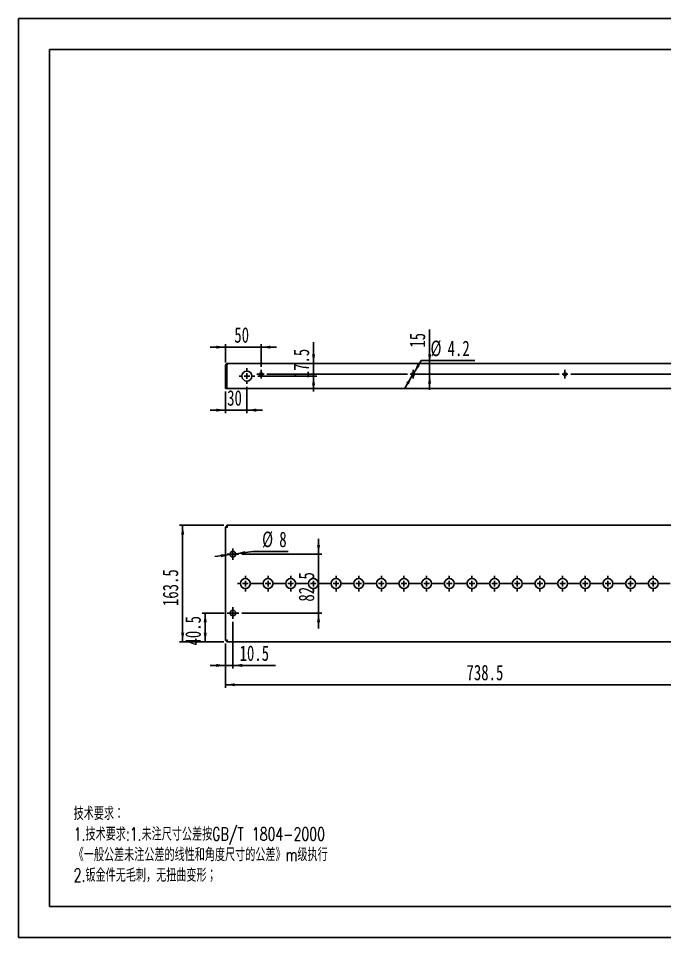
# Model space of a CAD drawing. Extents: x 0 to 1822, y 0 to 1288.
# Drawn here: x 0 to 905, y 0 to 1288 of the extents above; entities that cross this region are included whole.
import ezdxf

# ---------------------------------------------------------------- set-up
doc = ezdxf.new("R2010")
doc.units = 0
doc.header["$LTSCALE"] = 4.337702
doc.layers.get('0').update_dxf_attribs({"linetype": 'CONTINUOUS'})
doc.layers.add('粗实线', color=7, linetype='CONTINUOUS')
doc.layers.add('细实线', color=7, linetype='CONTINUOUS')
doc.styles.add('SLDTEXTSTYLE0', font='TXT', dxfattribs={"width": 0.7, "bigfont": 'bigfont'})
doc.styles.add('SLDTEXTSTYLE6', font='TXT', dxfattribs={"width": 0.7})
doc.dimstyles.new('SLDDIMSTYLE0', dxfattribs={"dimtxt": 21.688511, "dimasz": 13.013106, "dimexe": 0, "dimexo": 0.0625, "dimgap": 5.422128, "dimtad": 2, "dimdec": 1, "dimrnd": 1e-09, "dimzin": 12, "dimtxsty": 'SLDTEXTSTYLE6', "dimsah": 1, "dimcen": 0.09, "dimazin": 3, "dimtfac": 1, "dimtdec": 1, "dimtofl": 0, "dimtmove": 0, "dimatfit": 3, "dimtolj": 1, "dimtzin": 12})
doc.dimstyles.new('SLDDIMSTYLE1', dxfattribs={"dimtxt": 21.688511, "dimasz": 13.013106, "dimexe": 0, "dimexo": 0.0625, "dimgap": 5.422128, "dimtad": 2, "dimdec": 1, "dimrnd": 1e-09, "dimzin": 12, "dimtxsty": 'SLDTEXTSTYLE6', "dimsah": 1, "dimcen": 0.09, "dimazin": 3, "dimtfac": 1, "dimtdec": 1, "dimtmove": 0, "dimatfit": 3, "dimtolj": 1, "dimtzin": 12})
doc.dimstyles.new('SLDDIMSTYLE2', dxfattribs={"dimtxt": 21.688511, "dimasz": 13.013106, "dimexe": 0, "dimexo": 0.0625, "dimgap": 5.422128, "dimtad": 0, "dimtih": 1, "dimtoh": 1, "dimdec": 1, "dimrnd": 1e-09, "dimzin": 12, "dimtxsty": 'SLDTEXTSTYLE6', "dimsah": 1, "dimcen": 0, "dimazin": 3, "dimtfac": 1, "dimtdec": 1, "dimtmove": 0, "dimatfit": 3, "dimtolj": 1, "dimtzin": 12})

# ---------------------------------------------------------------- blocks, each defined once
blk = doc.blocks.new('SW_NOTE_0')
at = {"layer": '细实线', "color": 0, "attachment_point": 1, "style": 'SLDTEXTSTYLE0'}
for s, insert, char_height in [('技术要求：', (0, 23.7), 18.36), ('1.技术要求:1.未注尺寸公差按GB/T 1804-2000', (0, -5.2), 18.363), ('《一般公差未注公差的线性和角度尺寸的公差》m级执行', (0, -34), 18.363), ('2.钣金件无毛刺，无扭曲变形；', (0, -62.8), 18.363)]:
    blk.add_mtext(s, dxfattribs=dict(at, insert=insert, char_height=char_height))
blk = doc.blocks.new('_D')
at = {"layer": '细实线'}
for p, q in [((290.1, 412), (290.1, 350.1)), ((1028.6, 412), (1028.6, 350.1)), ((1028.6, 354.4), (290.1, 354.4))]:
    blk.add_line(p, q, dxfattribs=at)
for points in [[(290.1, 354.4), (303.2, 352.2), (303.2, 356.6)], [(1028.6, 354.4), (1015.6, 356.6), (1015.6, 352.2)]]:
    blk.add_solid(points, dxfattribs=at)
at = {"layer": '细实线', "insert": (627.8, 382.4), "char_height": 21.69, "attachment_point": 1, "style": 'SLDTEXTSTYLE6'}
blk.add_mtext('738.5', dxfattribs=at)
blk = doc.blocks.new('_D_1')
at = {"layer": '细实线'}
for p, q in [((287.8, 577.9), (225.8, 577.9)), ((230.1, 414.4), (230.1, 577.9)), ((287.8, 414.4), (225.8, 414.4))]:
    blk.add_line(p, q, dxfattribs=at)
for points in [[(230.1, 577.9), (228, 564.9), (232.3, 564.9)], [(230.1, 414.4), (232.3, 427.4), (228, 427.4)]]:
    blk.add_solid(points, dxfattribs=at)
at = {"layer": '细实线', "insert": (202.2, 464.6), "char_height": 21.69, "attachment_point": 1, "rotation": 90, "style": 'SLDTEXTSTYLE6'}
blk.add_mtext('163.5', dxfattribs=at)
blk = doc.blocks.new('_D_5')
at = {"layer": '细实线'}
for p, q in [((420.5, 537.4), (420.5, 559.1)), ((313, 537.4), (424.9, 537.4)), ((420.5, 454.9), (420.5, 537.4)), ((313, 454.9), (424.9, 454.9)), ((420.5, 454.9), (420.5, 433.2))]:
    blk.add_line(p, q, dxfattribs=at)
for points in [[(420.5, 537.4), (422.7, 550.4), (418.4, 550.4)], [(420.5, 454.9), (418.4, 441.9), (422.7, 441.9)]]:
    blk.add_solid(points, dxfattribs=at)
at = {"layer": '细实线', "insert": (392.6, 470.9), "char_height": 21.69, "attachment_point": 1, "rotation": 90, "style": 'SLDTEXTSTYLE6'}
blk.add_mtext('82.5', dxfattribs=at)
blk = doc.blocks.new('_D_6')
at = {"layer": '细实线'}
for p, q in [((288.3, 454.9), (257.4, 454.9)), ((261.8, 414.4), (261.8, 454.9)), ((287.8, 414.4), (257.4, 414.4))]:
    blk.add_line(p, q, dxfattribs=at)
for points in [[(261.8, 454.9), (259.6, 441.9), (263.9, 441.9)], [(261.8, 414.4), (263.9, 427.4), (259.6, 427.4)]]:
    blk.add_solid(points, dxfattribs=at)
at = {"layer": '细实线', "insert": (233.8, 409.4), "char_height": 21.69, "attachment_point": 1, "rotation": 90, "style": 'SLDTEXTSTYLE6'}
blk.add_mtext('40.5', dxfattribs=at)
blk = doc.blocks.new('_D_7')
at = {"layer": '细实线'}
for p, q in [((300.6, 442.6), (300.6, 377.2)), ((290.1, 412), (290.1, 377.2)), ((290.1, 381.5), (268.5, 381.5)), ((290.1, 381.5), (300.6, 381.5)), ((300.6, 381.5), (360.4, 381.5))]:
    blk.add_line(p, q, dxfattribs=at)
for points in [[(290.1, 381.5), (277.1, 383.7), (277.1, 379.3)], [(300.6, 381.5), (313.7, 379.3), (313.7, 383.7)]]:
    blk.add_solid(points, dxfattribs=at)
at = {"layer": '细实线', "insert": (309.9, 409.5), "char_height": 21.69, "attachment_point": 1, "style": 'SLDTEXTSTYLE6'}
blk.add_mtext('10.5', dxfattribs=at)
blk = doc.blocks.new('_D_8')
at = {"layer": '细实线'}
for p, q in [((304.6, 537.9), (328.5, 541.1)), ((328.5, 541.1), (378.1, 541.1)), ((296.7, 536.9), (275.2, 534.1)), ((296.7, 536.9), (304.6, 537.9))]:
    blk.add_line(p, q, dxfattribs=at)
for points in [[(304.6, 537.9), (317.8, 537.5), (317.2, 541.8)], [(296.7, 536.9), (283.5, 537.3), (284.1, 533)]]:
    blk.add_solid(points, dxfattribs=at)
at = {"layer": '细实线', "attachment_point": 1, "style": 'SLDTEXTSTYLE6'}
for s, insert, char_height in [('%%c', (341.5, 569), 21.69), ('8', (365.5, 569), 21.7)]:
    blk.add_mtext(s, dxfattribs=dict(at, insert=insert, char_height=char_height))
blk = doc.blocks.new('SW_CENTERMARKSYMBOL_0')
at = {"layer": '细实线', "color": 0}
for p, q in [((-643, 0), (-646, 0)), ((-635, 0), (-639, 0)), ((-635, 8), (-635, 11)), ((-635, 0), (-635, 4)), ((-635, 0), (-635, -4)), ((-635, 0), (-631, 0)), ((-627, 0), (-611.25, 0)), ((-603.25, 0), (-607.25, 0)), ((-603.25, 8), (-603.25, 11)), ((-603.25, 0), (-603.25, 4)), ((-603.25, 0), (-603.25, -4)), ((-603.25, 0), (-599.25, 0)), ((-595.25, 0), (-579.5, 0)), ((-571.5, 0), (-575.5, 0)), ((-571.5, 8), (-571.5, 11)), ((-571.5, 0), (-571.5, 4)), ((-571.5, 0), (-571.5, -4)), ((-571.5, 0), (-567.5, 0)), ((-563.5, 0), (-547.75, 0)), ((-539.75, 0), (-543.75, 0)), ((-539.75, 8), (-539.75, 11)), ((-539.75, 0), (-539.75, 4)), ((-539.75, 0), (-539.75, -4)), ((-539.75, 0), (-535.75, 0)), ((-531.75, 0), (-516, 0)), ((-508, 0), (-512, 0)), ((-508, 8), (-508, 11)), ((-508, 0), (-508, 4)), ((-508, 0), (-508, -4)), ((-508, 0), (-504, 0)), ((-500, 0), (-484.25, 0)), ((-476.25, 0), (-480.25, 0)), ((-476.25, 8), (-476.25, 11)), ((-476.25, 0), (-476.25, 4)), ((-476.25, 0), (-476.25, -4)), ((-476.25, 0), (-472.25, 0)), ((-468.25, 0), (-452.5, 0)), ((-444.5, 0), (-448.5, 0)), ((-444.5, 8), (-444.5, 11)), ((-444.5, 0), (-444.5, 4)), ((-444.5, 0), (-444.5, -4)), ((-444.5, 0), (-440.5, 0)), ((-436.5, 0), (-420.75, 0)), ((-412.75, 0), (-416.75, 0)), ((-412.75, 8), (-412.75, 11)), ((-412.75, 0), (-412.75, 4)), ((-412.75, 0), (-412.75, -4)), ((-412.75, 0), (-408.75, 0)), ((-404.75, 0), (-389, 0)), ((-381, 0), (-385, 0)), ((-381, 8), (-381, 11)), ((-381, 0), (-381, 4)), ((-381, 0), (-381, -4)), ((-381, 0), (-377, 0)), ((-373, 0), (-357.25, 0)), ((-349.25, 0), (-353.25, 0)), ((-349.25, 8), (-349.25, 11)), ((-349.25, 0), (-349.25, 4)), ((-349.25, 0), (-349.25, -4)), ((-349.25, 0), (-345.25, 0)), ((-341.25, 0), (-325.5, 0)), ((-317.5, 0), (-321.5, 0)), ((-317.5, 8), (-317.5, 11)), ((-317.5, 0), (-317.5, 4)), ((-317.5, 0), (-317.5, -4)), ((-317.5, 0), (-313.5, 0)), ((-309.5, 0), (-293.75, 0)), ((-285.75, 0), (-289.75, 0)), ((-285.75, 8), (-285.75, 11)), ((-285.75, 0), (-285.75, 4)), ((-285.75, 0), (-285.75, -4)), ((-285.75, 0), (-281.75, 0)), ((-277.75, 0), (-262, 0)), ((-254, 0), (-258, 0)), ((-254, 8), (-254, 11)), ((-254, 0), (-254, 4)), ((-254, 0), (-254, -4)), ((-254, 0), (-250, 0)), ((-246, 0), (-230.25, 0)), ((-222.25, 0), (-226.25, 0)), ((-222.25, 8), (-222.25, 11)), ((-222.25, 0), (-222.25, 4)), ((-222.25, 0), (-222.25, -4)), ((-222.25, 0), (-218.25, 0)), ((-214.25, 0), (-198.5, 0)), ((-190.5, 0), (-194.5, 0)), ((-190.5, 8), (-190.5, 11)), ((-190.5, 0), (-190.5, 4)), ((-190.5, 0), (-190.5, -4)), ((-190.5, 0), (-186.5, 0)), ((-182.5, 0), (-166.75, 0)), ((-158.75, 0), (-162.75, 0)), ((-158.75, 8), (-158.75, 11)), ((-158.75, 0), (-158.75, 4)), ((-158.75, 0), (-158.75, -4)), ((-158.75, 0), (-154.75, 0)), ((-150.75, 0), (-135, 0)), ((-127, 0), (-131, 0)), ((-127, 8), (-127, 11)), ((-127, 0), (-127, 4)), ((-127, 0), (-127, -4)), ((-127, 0), (-123, 0)), ((-119, 0), (-103.25, 0)), ((-95.25, 0), (-99.25, 0)), ((-95.25, 8), (-95.25, 11)), ((-95.25, 0), (-95.25, 4)), ((-95.25, 0), (-95.25, -4)), ((-95.25, 0), (-91.25, 0)), ((-87.25, 0), (-71.5, 0)), ((-63.5, 0), (-67.5, 0)), ((-63.5, 8), (-63.5, 11)), ((-63.5, 0), (-63.5, 4)), ((-63.5, 0), (-63.5, -4)), ((-63.5, 0), (-59.5, 0)), ((-55.5, 0), (-39.75, 0)), ((-31.75, 0), (-35.75, 0)), ((-31.75, 8), (-31.75, 11)), ((-31.75, 0), (-31.75, 4)), ((-31.75, 0), (-31.75, -4)), ((-31.75, 0), (-27.75, 0)), ((-23.75, 0), (-8, 0)), ((0, 0), (-4, 0)), ((0, 8), (0, 11)), ((0, 0), (0, 4)), ((0, 0), (0, -4)), ((0, 0), (4, 0)), ((8, 0), (23.75, 0)), ((31.75, 0), (27.75, 0)), ((31.75, 8), (31.75, 11)), ((31.75, 0), (31.75, 4)), ((31.75, 0), (31.75, -4)), ((31.75, 0), (35.75, 0)), ((39.75, 0), (42.75, 0)), ((-635, -8), (-635, -11)), ((-603.25, -8), (-603.25, -11)), ((-571.5, -8), (-571.5, -11)), ((-539.75, -8), (-539.75, -11)), ((-508, -8), (-508, -11)), ((-476.25, -8), (-476.25, -11)), ((-444.5, -8), (-444.5, -11)), ((-412.75, -8), (-412.75, -11)), ((-381, -8), (-381, -11)), ((-349.25, -8), (-349.25, -11)), ((-317.5, -8), (-317.5, -11)), ((-285.75, -8), (-285.75, -11)), ((-254, -8), (-254, -11)), ((-222.25, -8), (-222.25, -11)), ((-190.5, -8), (-190.5, -11)), ((-158.75, -8), (-158.75, -11)), ((-127, -8), (-127, -11)), ((-95.25, -8), (-95.25, -11)), ((-63.5, -8), (-63.5, -11)), ((-31.75, -8), (-31.75, -11)), ((0, -8), (0, -11)), ((31.75, -8), (31.75, -11))]:
    blk.add_line(p, q, dxfattribs=at)
blk = doc.blocks.new('SW_CENTERMARKSYMBOL_1')
at = {"layer": '细实线', "color": 0}
for p, q in [((-4, 0), (-8, 0)), ((0, 0), (-4, 0)), ((0, 4), (0, 8)), ((0, 0), (0, 4)), ((0, 0), (0, -4)), ((0, 0), (4, 0)), ((4, 0), (8, 0)), ((0, -4), (0, -8))]:
    blk.add_line(p, q, dxfattribs=at)
blk = doc.blocks.new('SW_CENTERMARKSYMBOL_4')
at = {"layer": '细实线', "color": 0}
for p, q in [((-4, 0), (-8, 0)), ((0, 0), (-4, 0)), ((0, 4), (0, 8)), ((0, 0), (0, 4)), ((0, 0), (0, -4)), ((0, 0), (4, 0)), ((4, 0), (8, 0)), ((0, -4), (0, -8))]:
    blk.add_line(p, q, dxfattribs=at)
blk = doc.blocks.new('_D_13')
at = {"layer": '细实线'}
for p, q in [((290.1, 827.6), (268.5, 827.6)), ((290.1, 806.2), (290.1, 831.9)), ((290.1, 827.6), (340.1, 827.6)), ((340.1, 799.9), (340.1, 831.9)), ((340.1, 827.6), (361.8, 827.6))]:
    blk.add_line(p, q, dxfattribs=at)
for points in [[(290.1, 827.6), (277.1, 829.7), (277.1, 825.4)], [(340.1, 827.6), (353.2, 825.4), (353.2, 829.7)]]:
    blk.add_solid(points, dxfattribs=at)
at = {"layer": '细实线', "insert": (302.5, 855.5), "char_height": 21.69, "attachment_point": 1, "style": 'SLDTEXTSTYLE6'}
blk.add_mtext('50', dxfattribs=at)
blk = doc.blocks.new('_D_14')
at = {"layer": '细实线'}
for p, q in [((290.1, 765.2), (290.1, 734.9)), ((320.1, 771.7), (320.1, 734.9)), ((290.1, 739.3), (268.5, 739.3)), ((320.1, 739.3), (290.1, 739.3)), ((320.1, 739.3), (341.8, 739.3))]:
    blk.add_line(p, q, dxfattribs=at)
for points in [[(290.1, 739.3), (277.1, 741.4), (277.1, 737.1)], [(320.1, 739.3), (333.2, 737.1), (333.2, 741.4)]]:
    blk.add_solid(points, dxfattribs=at)
at = {"layer": '细实线', "insert": (292.5, 767.2), "char_height": 21.69, "attachment_point": 1, "style": 'SLDTEXTSTYLE6'}
blk.add_mtext('30', dxfattribs=at)
blk = doc.blocks.new('_D_15')
at = {"layer": '细实线'}
for p, q in [((576.1, 804.5), (576.1, 852.1)), ((576.1, 789.5), (576.1, 804.5)), ((551.2, 789.5), (580.5, 789.5)), ((576.1, 789.5), (576.1, 767.8))]:
    blk.add_line(p, q, dxfattribs=at)
for points in [[(576.1, 804.5), (578.3, 817.5), (574, 817.5)], [(576.1, 789.5), (574, 776.5), (578.3, 776.5)]]:
    blk.add_solid(points, dxfattribs=at)
at = {"layer": '细实线', "insert": (548.2, 826.8), "char_height": 21.69, "attachment_point": 1, "rotation": 90, "style": 'SLDTEXTSTYLE6'}
blk.add_mtext('15', dxfattribs=at)
blk = doc.blocks.new('_D_16')
at = {"layer": '细实线'}
for p, q in [((413.5, 804.5), (413.5, 834.4)), ((413.5, 787), (413.5, 804.5)), ((335.5, 787), (417.9, 787)), ((413.5, 787), (413.5, 765.3))]:
    blk.add_line(p, q, dxfattribs=at)
for points in [[(413.5, 804.5), (415.7, 817.5), (411.4, 817.5)], [(413.5, 787), (411.4, 774), (415.7, 774)]]:
    blk.add_solid(points, dxfattribs=at)
at = {"layer": '细实线', "insert": (385.6, 783.9), "char_height": 21.69, "attachment_point": 1, "rotation": 90, "style": 'SLDTEXTSTYLE6'}
blk.add_mtext('17.5', dxfattribs=at)
blk = doc.blocks.new('_D_18')
at = {"layer": '细实线'}
for p, q in [((554, 791.3), (564.4, 808.7)), ((564.4, 808.7), (639.3, 808.7)), ((551.9, 787.7), (540.8, 769.1)), ((551.9, 787.7), (554, 791.3))]:
    blk.add_line(p, q, dxfattribs=at)
for points in [[(554, 791.3), (562.6, 801.4), (558.8, 803.6)], [(551.9, 787.7), (543.4, 777.6), (547.1, 775.4)]]:
    blk.add_solid(points, dxfattribs=at)
at = {"layer": '细实线', "char_height": 21.69, "attachment_point": 1, "style": 'SLDTEXTSTYLE6'}
for s, insert in [('%%c', (577.4, 836.7)), ('4.2', (601.4, 836.7))]:
    blk.add_mtext(s, dxfattribs=dict(at, insert=insert))
blk = doc.blocks.new('SW_CENTERMARKSYMBOL_7')
at = {"layer": '细实线', "color": 0}
for p, q in [((-8, 0), (-11, 0)), ((0, 0), (-4, 0)), ((0, 8), (0, 11)), ((0, 0), (0, 4)), ((0, 0), (0, -4)), ((0, 0), (4, 0)), ((8, 0), (11, 0)), ((0, -8), (0, -11))]:
    blk.add_line(p, q, dxfattribs=at)
blk = doc.blocks.new('SW_CENTERMARKSYMBOL_9')
at = {"layer": '细实线', "color": 0}
for p, q in [((-216.8, 0), (-218.9, 0)), ((-212.8, 0), (-216.8, 0)), ((-212.8, 4), (-212.8, 6.1)), ((-212.8, 0), (-212.8, 4)), ((-212.8, 0), (-212.8, -4)), ((-212.8, 0), (-208.8, 0)), ((-204.8, 0), (-8, 0)), ((0, 0), (-4, 0)), ((0, 4), (0, 6.1)), ((0, 0), (0, 4)), ((0, 0), (0, -4)), ((0, 0), (4, 0)), ((8, 0), (204.8, 0)), ((212.8, 0), (208.8, 0)), ((212.8, 4), (212.8, 6.1)), ((212.8, 0), (212.8, 4)), ((212.8, 0), (212.8, -4)), ((212.8, 0), (216.8, 0)), ((220.8, 0), (417.7, 0)), ((425.7, 0), (421.7, 0)), ((425.7, 4), (425.7, 6.1)), ((425.7, 0), (425.7, 4)), ((425.7, 0), (425.7, -4)), ((425.7, 0), (429.7, 0)), ((429.7, 0), (431.8, 0)), ((-212.8, -4), (-212.8, -6.1)), ((0, -4), (0, -6.1)), ((212.8, -4), (212.8, -6.1)), ((425.7, -4), (425.7, -6.1))]:
    blk.add_line(p, q, dxfattribs=at)

msp = doc.modelspace()

# ---------------------------------------------------------------- linework, layer by layer
at = {"color": 7, "linetype": 'CONTINUOUS'}
for p, q in [((290.14, 801.85), (290.14, 769.51)), ((292.04, 801.85), (290.14, 801.85)), ((292.04, 801.85), (292.04, 769.51)), ((292.11, 769.51), (292.11, 801.85)), ((292.8, 804.51), (1025.98, 804.51)), ((292.04, 769.51), (290.14, 769.51)), ((292.11, 769.51), (1026.67, 769.51)), ((292.04, 575.94), (290.14, 575.94)), ((290.14, 416.38), (290.14, 575.94)), ((292.11, 576.01), (292.11, 577.91)), ((292.11, 577.91), (1026.67, 577.91)), ((292.04, 416.38), (290.14, 416.38)), ((292.11, 416.31), (292.11, 414.41)), ((1026.67, 414.41), (292.11, 414.41))]:
    msp.add_line(p, q, dxfattribs=at)
for centre, radius in [((320.14, 787.01), 7), ((340.14, 789.51), 2.1), ((552.97, 789.51), 2.1), ((765.81, 789.51), 2.1), ((300.64, 537.41), 4), ((317.99, 496.16), 7), ((349.74, 496.16), 7), ((381.49, 496.16), 7), ((413.24, 496.16), 7), ((444.99, 496.16), 7), ((476.74, 496.16), 7), ((508.49, 496.16), 7), ((540.24, 496.16), 7), ((571.99, 496.16), 7), ((603.74, 496.16), 7), ((635.49, 496.16), 7), ((667.24, 496.16), 7), ((698.99, 496.16), 7), ((730.74, 496.16), 7), ((762.49, 496.16), 7), ((794.24, 496.16), 7), ((825.99, 496.16), 7), ((857.74, 496.16), 7), ((889.49, 496.16), 7), ((300.64, 454.91), 4)]:
    msp.add_circle(centre, radius, dxfattribs=at)
for points, knots in [([(290.14, 801.85), (290.14, 802.19), (290.21, 802.54), (290.47, 803.19), (290.67, 803.48), (291.16, 803.97), (291.46, 804.17), (292.1, 804.44), (292.45, 804.51), (292.8, 804.51)], [0, 0, 0, 0, 0.25, 0.25, 0.5, 0.5, 0.75, 0.75, 1, 1, 1, 1]), ([(292.04, 801.85), (292.05, 801.95), (292.06, 802.1), (292.15, 802.22), (292.18, 802.26)], [0, 0, 0, 0, 0.6645413, 1, 1, 1, 1]), ([(292.8, 804.51), (292.74, 804.51), (292.68, 804.44), (292.57, 804.17), (292.51, 803.97), (292.4, 803.48), (292.34, 803.19), (292.22, 802.54), (292.17, 802.19), (292.11, 801.85)], [0, 0, 0, 0, 0.25, 0.25, 0.5, 0.5, 0.75, 0.75, 1, 1, 1, 1]), ([(292.8, 575.25), (292.45, 575.31), (292.1, 575.37), (291.46, 575.48), (291.16, 575.54), (290.67, 575.66), (290.47, 575.71), (290.21, 575.83), (290.14, 575.89), (290.14, 575.94)], [0, 0, 0, 0, 0.25, 0.25, 0.5, 0.5, 0.75, 0.75, 1, 1, 1, 1]), ([(292.8, 575.25), (292.7, 575.31), (292.6, 575.37), (292.42, 575.48), (292.33, 575.54), (292.19, 575.66), (292.14, 575.71), (292.06, 575.83), (292.04, 575.89), (292.04, 575.94)], [0, 0, 0, 0, 0.25, 0.25, 0.5, 0.5, 0.75, 0.75, 1, 1, 1, 1]), ([(292.11, 577.91), (292.17, 577.91), (292.22, 577.84), (292.34, 577.58), (292.4, 577.38), (292.51, 576.89), (292.57, 576.59), (292.68, 575.95), (292.74, 575.6), (292.8, 575.25)], [0, 0, 0, 0, 0.25, 0.25, 0.5, 0.5, 0.75, 0.75, 1, 1, 1, 1]), ([(292.11, 576.01), (292.17, 576.01), (292.22, 575.99), (292.34, 575.92), (292.4, 575.86), (292.51, 575.72), (292.57, 575.64), (292.68, 575.45), (292.74, 575.35), (292.8, 575.25)], [0, 0, 0, 0, 0.25, 0.25, 0.5, 0.5, 0.75, 0.75, 1, 1, 1, 1]), ([(290.14, 416.38), (290.14, 416.44), (290.21, 416.5), (290.47, 416.61), (290.67, 416.67), (291.16, 416.79), (291.46, 416.84), (292.1, 416.96), (292.45, 417.02), (292.8, 417.07)], [0, 0, 0, 0, 0.25, 0.25, 0.5, 0.5, 0.75, 0.75, 1, 1, 1, 1]), ([(292.04, 416.38), (292.04, 416.44), (292.06, 416.5), (292.14, 416.61), (292.19, 416.67), (292.33, 416.79), (292.42, 416.84), (292.6, 416.96), (292.7, 417.02), (292.8, 417.07)], [0, 0, 0, 0, 0.25, 0.25, 0.5, 0.5, 0.75, 0.75, 1, 1, 1, 1]), ([(292.8, 417.07), (292.74, 416.73), (292.68, 416.38), (292.57, 415.73), (292.51, 415.44), (292.4, 414.95), (292.34, 414.75), (292.22, 414.48), (292.17, 414.41), (292.11, 414.41)], [0, 0, 0, 0, 0.25, 0.25, 0.5, 0.5, 0.75, 0.75, 1, 1, 1, 1]), ([(292.8, 417.07), (292.74, 416.97), (292.68, 416.87), (292.57, 416.69), (292.51, 416.61), (292.4, 416.47), (292.34, 416.41), (292.22, 416.33), (292.17, 416.31), (292.11, 416.31)], [0, 0, 0, 0, 0.25, 0.25, 0.5, 0.5, 0.75, 0.75, 1, 1, 1, 1])]:
    msp.add_open_spline(points, degree=3, knots=knots, dxfattribs=at)
at = {"layer": '粗实线'}
for p, q in [((43.38, 1244.92), (1778.46, 1244.92)), ((43.38, 1244.92), (43.38, 43.38)), ((43.38, 43.38), (1778.46, 43.38))]:
    msp.add_line(p, q, dxfattribs=at)
at = {"layer": '细实线'}
for p, q in [((0, 0), (0, 1288.3)), ((0, 1288.3), (1821.83, 1288.3)), ((0, 0), (1821.83, 0))]:
    msp.add_line(p, q, dxfattribs=at)

# ---------------------------------------------------------------- block references
for name, p in [('SW_CENTERMARKSYMBOL_7', (320.14, 787.01)), ('SW_CENTERMARKSYMBOL_9', (552.97, 789.51)), ('SW_CENTERMARKSYMBOL_4', (300.64, 537.41)), ('SW_CENTERMARKSYMBOL_0', (952.99, 496.16)), ('SW_CENTERMARKSYMBOL_1', (300.64, 454.91)), ('SW_NOTE_0', (77.45, 159.5))]:
    msp.add_blockref(name, p, dxfattribs=at)

# ---------------------------------------------------------------- dimensions: what is measured, and where the dimension line sits
for base, p1, p2, picture, middle in [((340.14, 827.55), (290.14, 801.85), (340.14, 795.61), '_D_13', (315.14, 827.55)), ((290.14, 739.27), (320.14, 776.01), (290.14, 769.51), '_D_14', (305.14, 739.27))]:
    dim = msp.add_linear_dim(base=base, p1=p1, p2=p2, dimstyle='SLDDIMSTYLE1', dxfattribs=at)
    dim.commit()
    dim.dimension.update_dxf_attribs({"geometry": picture, "text_midpoint": middle, "dimtype": 160})
for base, p1, p2, angle, dimstyle, picture, middle in [((576.12, 804.51), (546.87, 789.51), (292.8, 804.51), 90, 'SLDDIMSTYLE1', '_D_15', (576.12, 839.44)), ((413.52, 804.51), (331.14, 787.01), (292.8, 804.51), 90, 'SLDDIMSTYLE1', '_D_16', (413.52, 809.12)), ((230.13, 577.91), (292.11, 414.41), (292.11, 577.91), 90, 'SLDDIMSTYLE0', '_D_1', (230.13, 496.16)), ((420.52, 537.41), (308.64, 454.91), (308.64, 537.41), 90, 'SLDDIMSTYLE1', '_D_5', (420.52, 496.16)), ((261.77, 454.91), (292.11, 414.41), (292.64, 454.91), 90, 'SLDDIMSTYLE0', '_D_6', (261.77, 434.66)), ((300.64, 381.51), (290.14, 416.38), (300.64, 446.91), 0, 'SLDDIMSTYLE1', '_D_7', (335.13, 381.51)), ((290.14, 354.41), (1028.64, 416.38), (290.14, 416.38), 0, 'SLDDIMSTYLE0', '_D', (659.39, 354.41))]:
    dim = msp.add_linear_dim(base=base, p1=p1, p2=p2, angle=angle, dimstyle=dimstyle, dxfattribs=at)
    dim.commit()
    dim.dimension.update_dxf_attribs({"geometry": picture, "text_midpoint": middle, "dimtype": 160})
for p1, p2, picture, middle in [((554.05, 791.31), (551.9, 787.7), '_D_18', (608.34, 823.49)), ((304.6, 537.94), (296.67, 536.89), '_D_8', (359.79, 555.88))]:
    dim = msp.add_diameter_dim_2p(p1=p1, p2=p2, dimstyle='SLDDIMSTYLE2', dxfattribs=at)
    dim.commit()
    dim.dimension.update_dxf_attribs({"geometry": picture, "text_midpoint": middle, "dimtype": 163})

doc.saveas('drawing.dxf')
